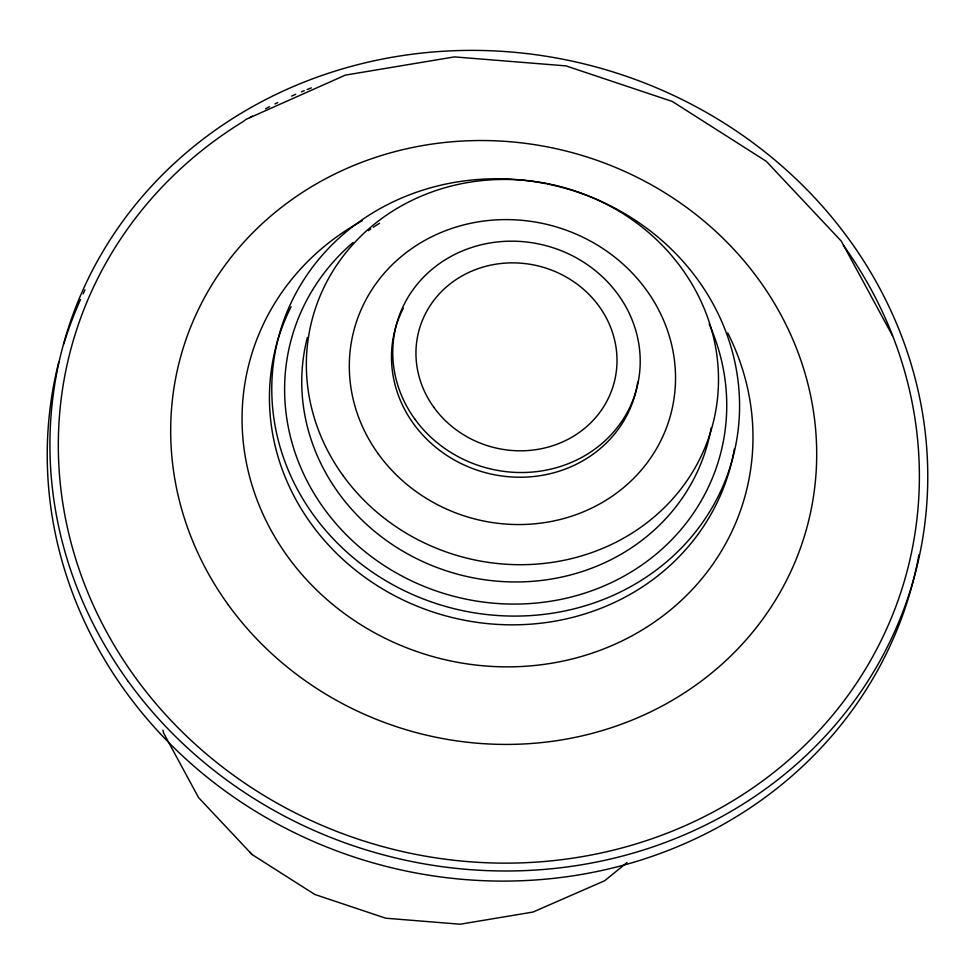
<?xml version="1.0" encoding="UTF-8"?>
<svg xmlns="http://www.w3.org/2000/svg" width="975" height="975" viewBox="0 0 975 975"><rect width="100%" height="100%" fill="white"/><g stroke="black" fill="none" stroke-linecap="round" stroke-linejoin="round"><path stroke-width="1.46" d="M626.998 862.582L604.683 880.73L532.972 912.052L460.163 924.215L385.734 918.206L314.767 894.453L252.086 854.551L198.547 797.587L163.642 733.078L162.959 730.153M249.783 852.101L252.086 854.551M892.454 335.656L841.303 241.13L766.216 161.253L672.311 101.473L565.975 65.886L454.472 56.891L345.382 75.112L246.163 119.303L243.323 121.461A432.595 400.237 14.9 0 0 134.891 676.845A432.595 400.237 14.9 0 0 733.517 800.426A432.595 400.237 14.9 0 0 843.387 245.334M637.747 382.066A124.325 115.038 14.9 0 1 479.846 471.047A124.325 115.038 14.9 0 1 403.284 308.258M727.728 332.926A256.693 237.486 14.9 0 1 616.639 643.463A256.693 237.486 14.9 0 1 276.047 538.992A256.693 237.486 14.9 0 1 362.164 220.801M734.333 448.927A235.024 217.449 14.9 0 1 435.155 612.727A235.024 217.449 14.9 0 1 291.074 306.747M711.189 427.867A207.078 191.587 14.9 0 1 467.232 576.578A207.078 191.587 14.9 0 1 307.357 337.472M709.178 324.102A222.129 205.518 14.9 0 1 615.859 580.43A222.129 205.518 14.9 0 1 328.648 514.727A222.129 205.518 14.9 0 1 352.95 242.617M368.355 230.648A222.129 205.518 14.9 0 1 370.817 228.93M373.303 227.26A222.129 205.518 14.9 0 1 379.604 223.251M249.734 117.622A432.595 400.237 14.9 0 1 252.318 116.11M265.529 108.786A432.595 400.237 14.9 0 1 269.563 106.677M274.999 103.923A432.595 400.237 14.9 0 1 277.729 102.57M291.586 96.098A432.595 400.237 14.9 0 1 295.791 94.246M301.446 91.857A432.595 400.237 14.9 0 1 304.273 90.687M307.125 89.542A432.595 400.237 14.9 0 1 311.403 87.86M547.219 183.922A235.024 217.449 14.9 0 1 684.572 544.659A235.024 217.449 14.9 0 1 285.894 464.258A235.024 217.449 14.9 0 1 545.756 183.629M918.938 554.812A441.029 408.05 14.9 0 1 399.336 869.554A441.029 408.05 14.9 0 1 58.853 361.628M63.789 343.956A441.029 408.05 14.9 0 1 80.523 299.496M83.07 293.95A441.029 408.05 14.9 0 1 85.032 289.831M378.434 454.131A163.897 151.637 14.9 0 0 659.977 442.345A163.897 151.637 14.9 0 0 498.859 219.753A163.897 151.637 14.9 0 0 378.434 454.131M414.826 419.079A124.325 115.038 14.9 0 0 628.412 410.146A124.325 115.038 14.9 0 0 506.183 241.288A124.325 115.038 14.9 0 0 414.826 419.079M228.357 604.951A324.553 300.276 14.9 0 0 785.887 581.636A324.553 300.276 14.9 0 0 466.83 140.827A324.553 300.276 14.9 0 0 228.357 604.951M343.139 475.739A207.078 191.587 14.9 0 0 698.843 460.858A207.078 191.587 14.9 0 0 495.288 179.619A207.078 191.587 14.9 0 0 343.139 475.739M433.899 407.404A101.01 93.454 14.9 0 0 607.413 400.152A101.01 93.454 14.9 0 0 508.121 262.957A101.01 93.454 14.9 0 0 433.899 407.404M128.286 681.476A441.029 408.05 14.9 0 0 885.897 649.789A441.029 408.05 14.9 0 0 452.339 50.785A441.029 408.05 14.9 0 0 128.286 681.476"/></g></svg>
